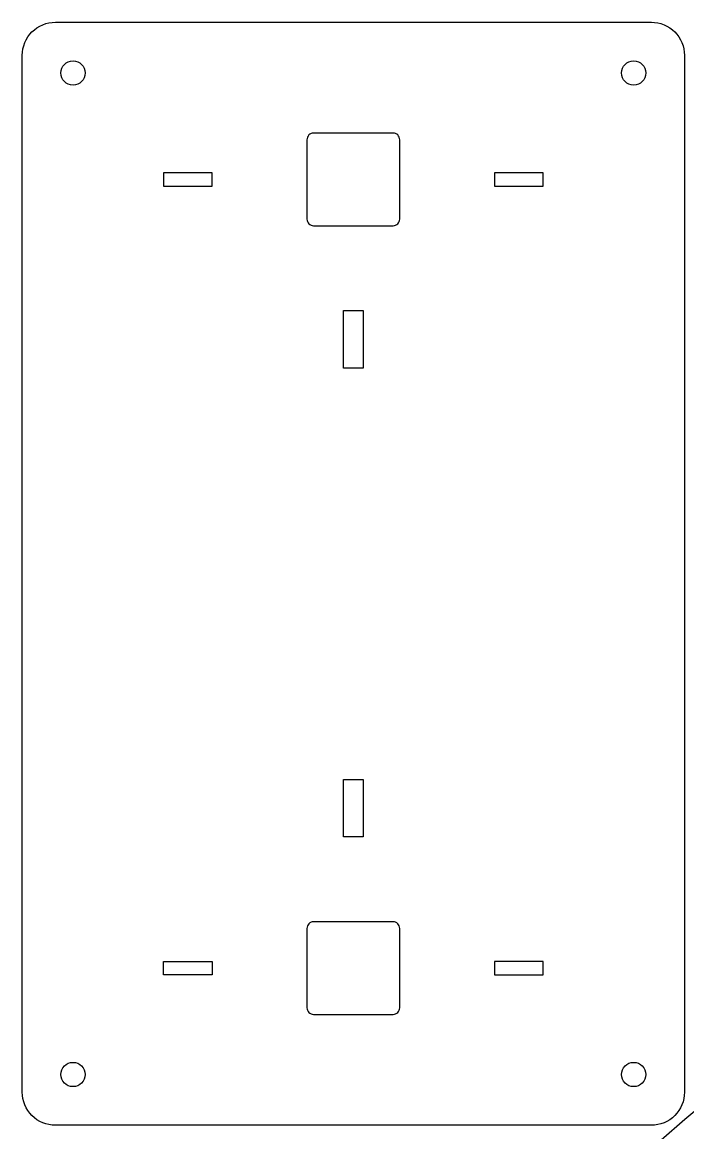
# Model space of a CAD drawing. Extents: x 2969 to 4199, y 5502 to 7549.
# Drawn here: x 3007 to 3309, y 7008 to 7511 of the extents above; entities that cross this region are included whole.
import ezdxf

# ---------------------------------------------------------------- set-up
doc = ezdxf.new("R2010")
doc.units = 0

# ---------------------------------------------------------------- blocks, each defined once
blk = doc.blocks.new('Part', base_point=(-850, -50))
at = {"layer": '1'}
blk.add_lwpolyline([(59.71, 0), (230.29, 0, -0.557537), (235.66, -8.68), (219.34, -41.32, 0.557537), (224.71, -50), (355.29, -50, 0.557537), (360.66, -41.32), (344.34, -8.68, -0.557537), (349.71, 0), (520.29, 0, -0.557537), (525.66, -8.68), (509.34, -41.32, 0.557537), (514.71, -50), (645.29, -50, 0.557537), (650.66, -41.32), (634.34, -8.68, -0.557537), (639.71, 0), (810.29, 0, -0.557537), (815.66, -8.68), (799.34, -41.32, 0.557537), (804.71, -50), (842.85, -50, 0.399019), (848.84, -44.31, 1.053565), (-848.84, -44.31, 0.399019)], format="xyb", dxfattribs=at)
blk = doc.blocks.new('Part981453374', base_point=(-150, -250))
at = {"layer": '1'}
for points in [[(150, 235), (150, -235, -0.414214), (135, -250), (-135, -250, -0.414214), (-150, -235), (-150, 235, -0.414214), (-135, 250), (135, 250, -0.414214)], [(21, 196.75, 0.414214), (18, 199.75), (-18, 199.75, 0.414214), (-21, 196.75), (-21, 160.75, 0.414214), (-18, 157.75), (18, 157.75, 0.414214), (21, 160.75)], [(21, -160.75, 0.414214), (18, -157.75), (-18, -157.75, 0.414214), (-21, -160.75), (-21, -196.75, 0.414214), (-18, -199.75), (18, -199.75, 0.414214), (21, -196.75)]]:
    blk.add_lwpolyline(points, format="xyb", close=True, dxfattribs=at)
for points in [[(-64, 181.75), (-86, 181.75), (-86, 175.75), (-64, 175.75)], [(86, 181.75), (64, 181.75), (64, 175.75), (86, 175.75)], [(4.5, 119.25), (4.5, 93.25), (-4.5, 93.25), (-4.5, 119.25)], [(4.5, -93.25), (4.5, -119.25), (-4.5, -119.25), (-4.5, -93.25)], [(-64, -175.75), (-64, -181.75), (-86, -181.75), (-86, -175.75)], [(86, -175.75), (64, -175.75), (64, -181.75), (86, -181.75)]]:
    blk.add_lwpolyline(points, close=True, dxfattribs=at)
for centre in [(-127, 227), (127, 227), (-127, -227), (127, -227)]:
    blk.add_circle(centre, 5.5, dxfattribs=at)

msp = doc.modelspace()

# ---------------------------------------------------------------- block references
at = {"layer": '1'}
msp.add_blockref('Part981453374', (3007.12, 7011.23), dxfattribs=at)
at = {"layer": '1', "rotation": 90.0000001836389}
msp.add_blockref('Part', (3909.11, 5517.31), dxfattribs=at)

doc.saveas('drawing.dxf')
